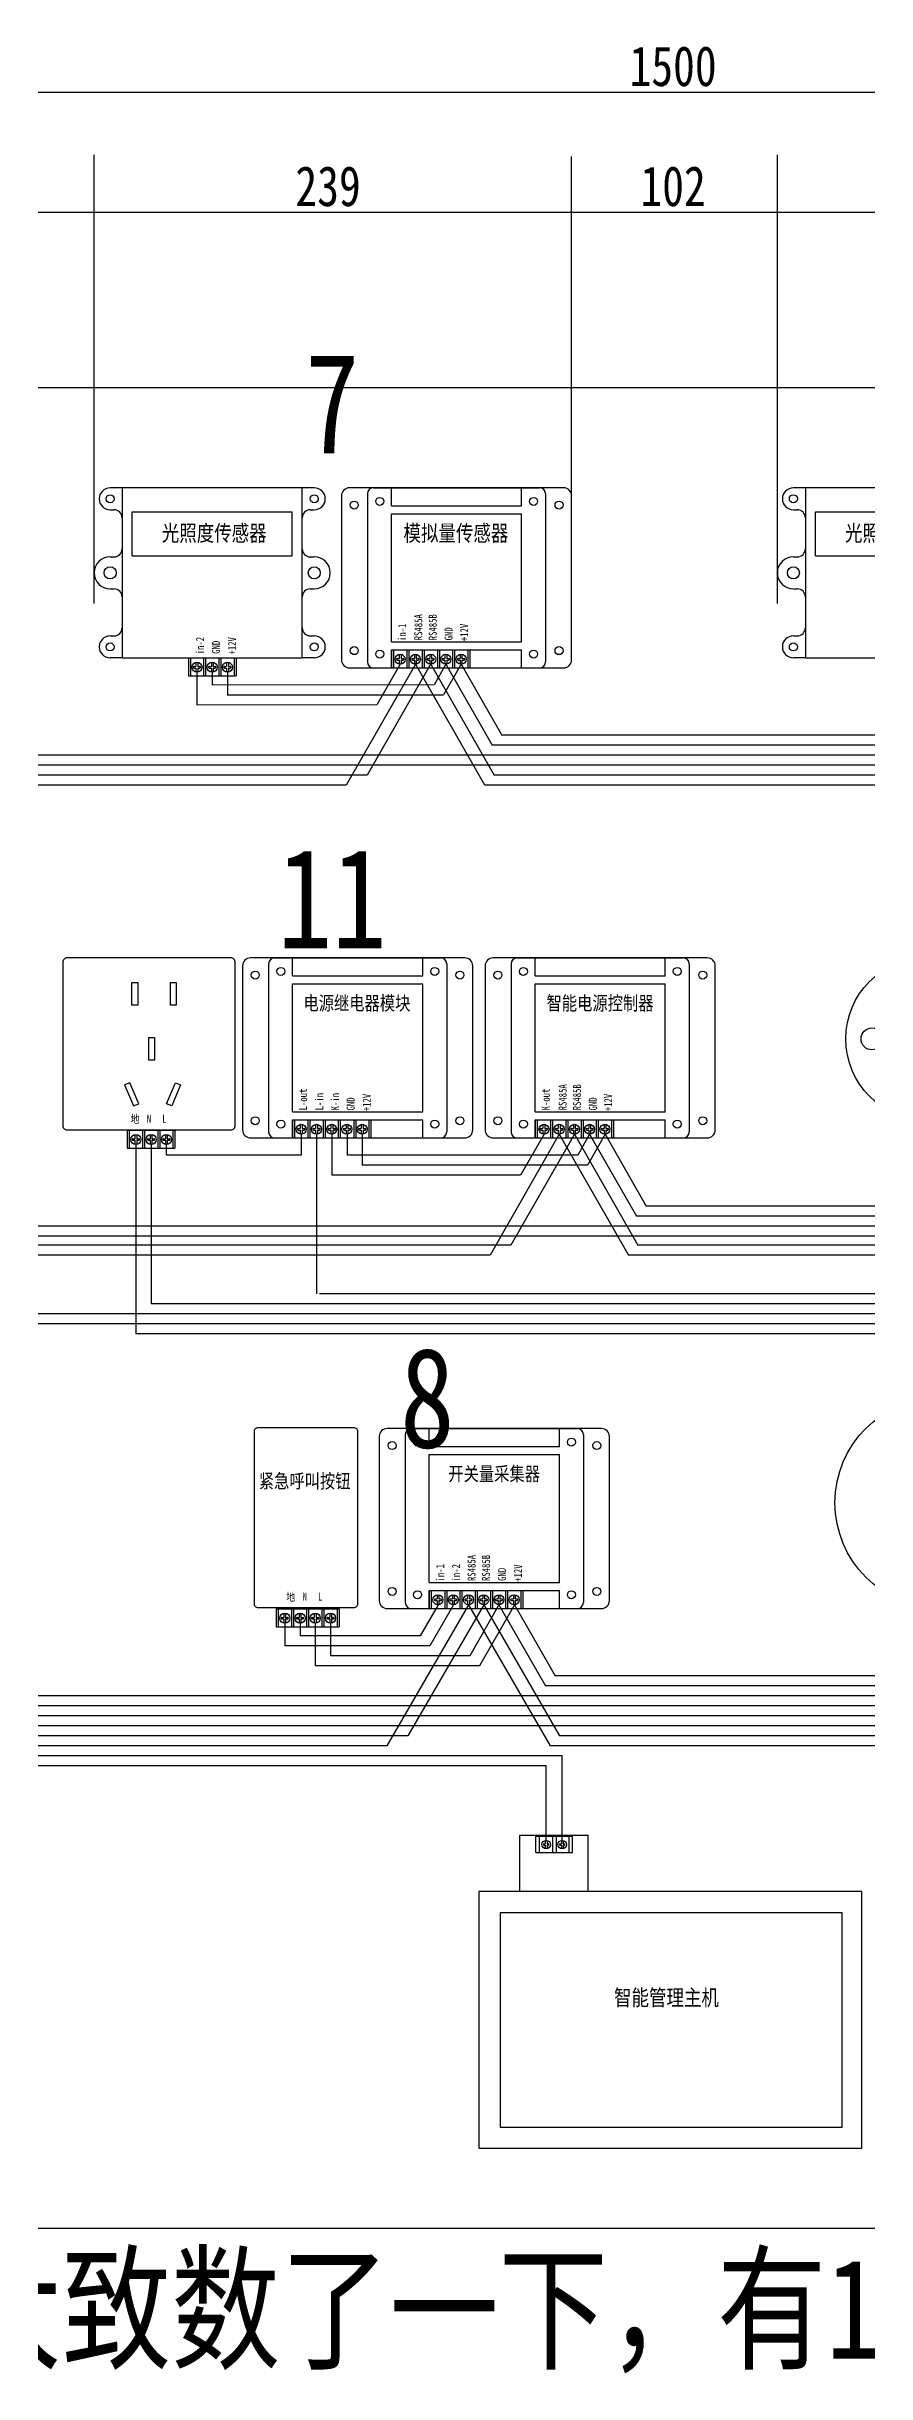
# Model space of a CAD drawing. Extents: x 1266371 to 1373991, y 308041 to 309598.
# Drawn here: x 1267220 to 1267629, y 308041 to 309205 of the extents above; entities that cross this region are included whole.
import ezdxf
from ezdxf.enums import TextEntityAlignment as Align

# ---------------------------------------------------------------- set-up
doc = ezdxf.new("R2010")
doc.units = 0
doc.header["$LTSCALE"] = 1000
doc.header["$MEASUREMENT"] = 0
doc.layers.get('0').update_dxf_attribs({"linetype": 'CONTINUOUS'})
doc.styles.add('-宋体', font='', dxfattribs={"width": 0.8})
doc.styles.get('-宋体').set_extended_font_data('SimSun')

msp = doc.modelspace()

# ---------------------------------------------------------------- linework, layer by layer
at = {"color": 1}
for p, q in [((1266784.7, 309181.9), (1268284.7, 309181.9)), ((1267243.5, 308926.2), (1267243.5, 309150.5)), ((1267584.9, 308926.2), (1267584.9, 309150.5)), ((1267482.1, 308980.1), (1267482.1, 309149.7)), ((1266784.7, 309121.9), (1268284.7, 309121.9)), ((1267404.1, 308895.9), (1267369.5, 308835.5)), ((1267412, 308896.4), (1267380, 308840.5)), ((1267396.4, 308895.9), (1267384.8, 308875.6)), ((1267404.1, 308895.9), (1267438.6, 308835.6)), ((1267411.4, 308896.4), (1267443.4, 308840.5)), ((1267419.3, 308895.9), (1267413.4, 308885.6)), ((1267426.9, 308895.9), (1267418.1, 308880.6)), ((1267419.3, 308895.9), (1267442.4, 308855.5)), ((1267426.9, 308895.9), (1267447.2, 308860.5)), ((1267294.9, 308892.5), (1267294.9, 308875.5)), ((1267302.5, 308892.5), (1267302.5, 308885.5)), ((1267413.4, 308885.6), (1267302.5, 308885.5)), ((1267310.1, 308892.5), (1267310.1, 308880.5)), ((1267384.8, 308875.6), (1267294.9, 308875.5)), ((1267418.1, 308880.5), (1267310.1, 308880.5)), ((1268181.5, 308860.5), (1267447.2, 308860.5)), ((1268162.3, 308850.5), (1267118.4, 308850.5)), ((1268172, 308855.5), (1267442.4, 308855.5)), ((1267380, 308840.5), (1267108.9, 308840.5)), ((1268153, 308845.5), (1267113.6, 308845.5)), ((1267721.4, 308840.5), (1267443.4, 308840.5)), ((1267369.5, 308835.5), (1267104.2, 308835.5)), ((1267710.9, 308835.5), (1267438.7, 308835.5)), ((1267279.6, 308650.5), (1267279.6, 308655.8)), ((1267347, 308650.5), (1267279.6, 308650.5)), ((1267347, 308660.9), (1267347, 308650.5)), ((1267362.2, 308660.9), (1267362.2, 308640.5)), ((1267369.9, 308660.9), (1267369.9, 308650.5)), ((1267485.2, 308650.5), (1267369.9, 308650.5)), ((1267377.5, 308660.9), (1267377.5, 308645.5)), ((1267475.9, 308660.9), (1267441.4, 308600.5)), ((1267483.5, 308660.9), (1267451.8, 308605.5)), ((1267468.3, 308660.9), (1267456.6, 308640.5)), ((1267475.9, 308660.9), (1267510.5, 308600.5)), ((1267483.5, 308660.9), (1267515.2, 308605.5)), ((1267491.1, 308660.9), (1267485.2, 308650.5)), ((1267498.8, 308660.9), (1267490, 308645.5)), ((1267491.1, 308660.9), (1267514.5, 308620)), ((1267498.8, 308660.9), (1267519.3, 308625)), ((1267456.6, 308640.5), (1267362.2, 308640.5)), ((1267490, 308645.5), (1267377.5, 308645.5)), ((1268143.5, 308615), (1267119.6, 308615)), ((1268153.1, 308620), (1267514.5, 308620)), ((1268162.6, 308625), (1267519.3, 308625)), ((1267451.8, 308605.5), (1267109.8, 308605.5)), ((1268134.1, 308610), (1267114.9, 308610)), ((1267756.4, 308605.5), (1267515.2, 308605.5)), ((1267441.4, 308600.5), (1267105, 308600.5)), ((1267745.9, 308600.5), (1267510.5, 308600.5)), ((1267430.6, 308425.6), (1267389.8, 308355.1)), ((1267438.2, 308425.6), (1267400.3, 308360.1)), ((1267415.4, 308425.6), (1267406.5, 308410.1)), ((1267423, 308425.6), (1267411.2, 308405.1)), ((1267430.6, 308425.6), (1267471.4, 308355.1)), ((1267445.8, 308425.6), (1267431.2, 308400.1)), ((1267453.5, 308425.6), (1267436, 308395.1)), ((1267438.2, 308425.6), (1267476.1, 308360.1)), ((1267445.8, 308425.6), (1267469.1, 308385.1)), ((1267453.5, 308425.6), (1267473.8, 308390.1)), ((1267338.8, 308416.5), (1267338.8, 308405.1)), ((1267346.4, 308416.5), (1267346.4, 308410.1)), ((1267406.5, 308410.1), (1267346.4, 308410.1)), ((1267354, 308416.5), (1267354, 308395.1)), ((1267361.6, 308416.5), (1267361.6, 308400.1)), ((1267411.2, 308405.1), (1267338.8, 308405.1)), ((1267436, 308395.1), (1267354, 308395.1)), ((1267431.2, 308400.1), (1267361.6, 308400.1)), ((1268153.1, 308385.1), (1267469.1, 308385.1)), ((1268162.5, 308390.1), (1267473.8, 308390.1)), ((1268134.2, 308375.1), (1267206.7, 308375.1)), ((1268143.6, 308380.1), (1267211.5, 308380.1)), ((1268115.1, 308365.1), (1267083.8, 308365.1)), ((1268124.5, 308370.1), (1267088.5, 308370.1)), ((1267400.3, 308360.1), (1267164.6, 308360.1)), ((1267742.2, 308360.1), (1267476.1, 308360.1)), ((1267477.4, 308350.1), (1267126.3, 308350.1)), ((1267389.8, 308355.1), (1267159.8, 308355.1)), ((1267731.7, 308355.1), (1267471.4, 308355.1)), ((1267477.4, 308308), (1267477.4, 308350.1)), ((1267469.4, 308345.1), (1267118.6, 308345.1)), ((1267469.4, 308308), (1267469.4, 308345.1))]:
    msp.add_line(p, q, dxfattribs=at)
for p, q in [((1267257.5, 308984.1), (1267251.5, 308984.1)), ((1267353.5, 308984.1), (1267347.5, 308984.1)), ((1267380.1, 308981.1), (1267380.1, 308928.6)), ((1267383.1, 308984.1), (1267466.1, 308984.1)), ((1267392.1, 308975.1), (1267392.1, 308984.1)), ((1267457.1, 308975.1), (1267457.1, 308984.1)), ((1267469.1, 308981.1), (1267469.1, 308922.1)), ((1267598.9, 308984.1), (1267592.9, 308984.1)), ((1267251.5, 308973.1), (1267253.5, 308973.1)), ((1267262.5, 308972.1), (1267342.5, 308972.1)), ((1267262.5, 308950.1), (1267262.5, 308972.1)), ((1267342.5, 308950.1), (1267342.5, 308972.1)), ((1267351.5, 308973.1), (1267353.5, 308973.1)), ((1267392.1, 308975.1), (1267457.1, 308975.1)), ((1267392.1, 308907.1), (1267392.1, 308971.1)), ((1267392.1, 308971.1), (1267457.1, 308971.1)), ((1267457.1, 308907.1), (1267457.1, 308971.1)), ((1267592.9, 308973.1), (1267594.9, 308973.1)), ((1267603.9, 308972.1), (1267683.9, 308972.1)), ((1267603.9, 308950.1), (1267603.9, 308972.1)), ((1267380.1, 308956.1), (1267380.1, 308897.1)), ((1267469.1, 308955.7), (1267469.1, 308897.1)), ((1267251.5, 308949.6), (1267253.5, 308949.6)), ((1267262.5, 308950.1), (1267342.5, 308950.1)), ((1267351.5, 308949.6), (1267353.5, 308949.6)), ((1267592.9, 308949.6), (1267594.9, 308949.6)), ((1267603.9, 308950.1), (1267683.9, 308950.1)), ((1267251.5, 308933.6), (1267253.5, 308933.6)), ((1267351.5, 308933.6), (1267353.5, 308933.6)), ((1267592.9, 308933.6), (1267594.9, 308933.6)), ((1267251.5, 308910.1), (1267253.5, 308910.1)), ((1267351.5, 308910.1), (1267353.5, 308910.1)), ((1267392.1, 308907.1), (1267457.1, 308907.1)), ((1267592.9, 308910.1), (1267594.9, 308910.1)), ((1267257.5, 308899.1), (1267251.5, 308899.1)), ((1267290.6, 308899.1), (1267314.4, 308899.1)), ((1267290.6, 308899.1), (1267290.6, 308890.1)), ((1267291.6, 308899.1), (1267291.6, 308890.1)), ((1267293.4, 308894.8), (1267294.4, 308894.8)), ((1267293.4, 308894), (1267294.4, 308894)), ((1267294.4, 308896.8), (1267294.4, 308894.8)), ((1267294.4, 308894), (1267294.4, 308891.9)), ((1267295.3, 308896.9), (1267295.3, 308894.8)), ((1267295.3, 308894.8), (1267296.3, 308894.8)), ((1267295.3, 308894), (1267295.3, 308891.9)), ((1267295.3, 308894), (1267296.4, 308894)), ((1267298.2, 308899.1), (1267298.2, 308890.1)), ((1267299.2, 308899.1), (1267299.2, 308890.1)), ((1267301, 308894.8), (1267302.1, 308894.8)), ((1267301, 308894), (1267302.1, 308894)), ((1267302.1, 308896.8), (1267302.1, 308894.8)), ((1267302.1, 308894), (1267302.1, 308891.9)), ((1267303, 308896.9), (1267303, 308894.8)), ((1267303, 308894.8), (1267304, 308894.8)), ((1267303, 308894), (1267303, 308891.9)), ((1267303, 308894), (1267304, 308894)), ((1267305.8, 308899.1), (1267305.8, 308890.1)), ((1267306.8, 308899.1), (1267306.8, 308890.1)), ((1267308.7, 308894.8), (1267309.7, 308894.8)), ((1267308.7, 308894), (1267309.7, 308894)), ((1267309.7, 308896.8), (1267309.7, 308894.8)), ((1267309.7, 308894), (1267309.7, 308891.9)), ((1267310.6, 308896.9), (1267310.6, 308894.8)), ((1267310.6, 308894.8), (1267311.6, 308894.8)), ((1267310.6, 308894), (1267310.6, 308891.9)), ((1267310.6, 308894), (1267311.6, 308894)), ((1267313.4, 308899.1), (1267313.4, 308890.1)), ((1267314.4, 308899.1), (1267314.4, 308890.1)), ((1267353.5, 308899.1), (1267347.4, 308899.1)), ((1267383.1, 308894.1), (1267466.1, 308894.1)), ((1267392.1, 308894.1), (1267392.1, 308903.1)), ((1267392.1, 308903.1), (1267457.1, 308903.1)), ((1267392.1, 308903.1), (1267431.2, 308903.1)), ((1267392.1, 308903.1), (1267392.1, 308894.1)), ((1267392.1, 308894.1), (1267431.2, 308894.1)), ((1267393.1, 308903.1), (1267393.1, 308894.1)), ((1267394.9, 308898.8), (1267396, 308898.8)), ((1267394.9, 308898), (1267396, 308898)), ((1267396, 308900.9), (1267396, 308898.8)), ((1267396, 308898), (1267396, 308895.9)), ((1267396.9, 308900.9), (1267396.9, 308898.8)), ((1267396.9, 308898.8), (1267397.9, 308898.8)), ((1267396.9, 308898), (1267396.9, 308895.9)), ((1267396.9, 308898), (1267397.9, 308898)), ((1267399.7, 308903.1), (1267399.7, 308894.1)), ((1267400.7, 308903.1), (1267400.7, 308894.1)), ((1267402.6, 308898.8), (1267403.6, 308898.8)), ((1267402.6, 308898), (1267403.6, 308898)), ((1267403.6, 308900.9), (1267403.6, 308898.8)), ((1267403.6, 308898), (1267403.6, 308895.9)), ((1267404.5, 308900.9), (1267404.5, 308898.8)), ((1267404.5, 308898.8), (1267405.5, 308898.8)), ((1267404.5, 308898), (1267404.5, 308895.9)), ((1267404.5, 308898), (1267405.5, 308898)), ((1267407.4, 308903.1), (1267407.4, 308894.1)), ((1267408.4, 308903.1), (1267408.4, 308894.1)), ((1267410.2, 308898.8), (1267411.2, 308898.8)), ((1267410.2, 308898), (1267411.2, 308898)), ((1267411.2, 308900.9), (1267411.2, 308898.8)), ((1267411.2, 308898), (1267411.2, 308895.9)), ((1267412.1, 308900.9), (1267412.1, 308898.8)), ((1267412.1, 308898.8), (1267413.1, 308898.8)), ((1267412.1, 308898), (1267412.1, 308895.9)), ((1267412.1, 308898), (1267413.1, 308898)), ((1267415, 308903.1), (1267415, 308894.1)), ((1267416, 308903.1), (1267416, 308894.1)), ((1267417.8, 308898.8), (1267418.8, 308898.8)), ((1267417.8, 308898), (1267418.8, 308898)), ((1267418.8, 308900.9), (1267418.8, 308898.8)), ((1267418.8, 308898), (1267418.8, 308895.9)), ((1267419.7, 308900.9), (1267419.7, 308898.8)), ((1267419.7, 308898.8), (1267420.7, 308898.8)), ((1267419.7, 308898), (1267419.7, 308895.9)), ((1267419.7, 308898), (1267420.8, 308898)), ((1267422.6, 308903.1), (1267422.6, 308894.1)), ((1267423.6, 308903.1), (1267423.6, 308894.1)), ((1267425.4, 308898.8), (1267426.4, 308898.8)), ((1267425.4, 308898), (1267426.4, 308898)), ((1267426.4, 308900.9), (1267426.4, 308898.8)), ((1267426.4, 308898), (1267426.4, 308895.9)), ((1267427.3, 308900.9), (1267427.3, 308898.8)), ((1267427.3, 308898.8), (1267428.4, 308898.8)), ((1267427.3, 308898), (1267427.3, 308895.9)), ((1267427.3, 308898), (1267428.4, 308898)), ((1267430.2, 308903.1), (1267430.2, 308894.1)), ((1267431.2, 308903.1), (1267431.2, 308894.1)), ((1267457.1, 308894.1), (1267457.1, 308903.1)), ((1267598.9, 308899.1), (1267592.9, 308899.1)), ((1267290.6, 308890.1), (1267314.4, 308890.1)), ((1267330.7, 308746.1), (1267330.7, 308693.6)), ((1267333.7, 308749.1), (1267416.7, 308749.1)), ((1267342.7, 308740.1), (1267342.7, 308749.1)), ((1267407.7, 308740.1), (1267407.7, 308749.1)), ((1267419.7, 308746.1), (1267419.7, 308687.1)), ((1267451.9, 308746.1), (1267451.9, 308693.6)), ((1267454.9, 308749.1), (1267537.9, 308749.1)), ((1267463.9, 308740.1), (1267463.9, 308749.1)), ((1267528.9, 308740.1), (1267528.9, 308749.1)), ((1267540.9, 308746.1), (1267540.9, 308687.1)), ((1267342.7, 308740.1), (1267407.7, 308740.1)), ((1267342.7, 308672.1), (1267342.7, 308736.1)), ((1267342.7, 308736.1), (1267407.7, 308736.1)), ((1267407.7, 308672.1), (1267407.7, 308736.1)), ((1267463.9, 308740.1), (1267528.9, 308740.1)), ((1267463.9, 308672.1), (1267463.9, 308736.1)), ((1267463.9, 308736.1), (1267528.9, 308736.1)), ((1267528.9, 308672.1), (1267528.9, 308736.1)), ((1267330.7, 308721.1), (1267330.7, 308662.1)), ((1267419.7, 308720.7), (1267419.7, 308662.1)), ((1267451.9, 308721.1), (1267451.9, 308662.1)), ((1267540.9, 308720.7), (1267540.9, 308662.1)), ((1267260, 308663), (1267283.9, 308663)), ((1267260, 308663), (1267260, 308654)), ((1267261, 308663), (1267261, 308654)), ((1267267.7, 308663), (1267267.7, 308654)), ((1267268.7, 308663), (1267268.7, 308654)), ((1267275.3, 308663), (1267275.3, 308654)), ((1267276.3, 308663), (1267276.3, 308654)), ((1267282.9, 308663), (1267282.9, 308654)), ((1267283.9, 308663), (1267283.9, 308654)), ((1267342.7, 308672.1), (1267407.7, 308672.1)), ((1267342.7, 308659.1), (1267342.7, 308668.1)), ((1267342.7, 308668.1), (1267407.7, 308668.1)), ((1267342.7, 308668.1), (1267381.8, 308668.1)), ((1267342.7, 308668.1), (1267342.7, 308659.1)), ((1267343.7, 308668.1), (1267343.7, 308659.1)), ((1267345.5, 308663.8), (1267346.5, 308663.8)), ((1267345.5, 308663), (1267346.5, 308663)), ((1267346.5, 308665.9), (1267346.5, 308663.8)), ((1267346.5, 308663), (1267346.5, 308660.9)), ((1267347.4, 308665.9), (1267347.4, 308663.8)), ((1267347.4, 308663.8), (1267348.4, 308663.8)), ((1267347.4, 308663), (1267347.4, 308660.9)), ((1267347.4, 308663), (1267348.5, 308663)), ((1267350.3, 308668.1), (1267350.3, 308659.1)), ((1267351.3, 308668.1), (1267351.3, 308659.1)), ((1267353.1, 308663.8), (1267354.2, 308663.8)), ((1267353.1, 308663), (1267354.2, 308663)), ((1267354.2, 308665.9), (1267354.2, 308663.8)), ((1267354.2, 308663), (1267354.2, 308660.9)), ((1267355.1, 308665.9), (1267355.1, 308663.8)), ((1267355.1, 308663.8), (1267356.1, 308663.8)), ((1267355.1, 308663), (1267355.1, 308660.9)), ((1267355.1, 308663), (1267356.1, 308663)), ((1267357.9, 308668.1), (1267357.9, 308659.1)), ((1267358.9, 308668.1), (1267358.9, 308659.1)), ((1267360.8, 308663.8), (1267361.8, 308663.8)), ((1267360.8, 308663), (1267361.8, 308663)), ((1267361.8, 308665.9), (1267361.8, 308663.8)), ((1267361.8, 308663), (1267361.8, 308660.9)), ((1267362.7, 308665.9), (1267362.7, 308663.8)), ((1267362.7, 308663.8), (1267363.7, 308663.8)), ((1267362.7, 308663), (1267362.7, 308660.9)), ((1267362.7, 308663), (1267363.7, 308663)), ((1267365.5, 308668.1), (1267365.5, 308659.1)), ((1267366.5, 308668.1), (1267366.5, 308659.1)), ((1267368.4, 308663.8), (1267369.4, 308663.8)), ((1267368.4, 308663), (1267369.4, 308663)), ((1267369.4, 308665.9), (1267369.4, 308663.8)), ((1267369.4, 308663), (1267369.4, 308660.9)), ((1267370.3, 308665.9), (1267370.3, 308663.8)), ((1267370.3, 308663.8), (1267371.3, 308663.8)), ((1267370.3, 308663), (1267370.3, 308660.9)), ((1267370.3, 308663), (1267371.3, 308663)), ((1267373.2, 308668.1), (1267373.2, 308659.1)), ((1267374.2, 308668.1), (1267374.2, 308659.1)), ((1267376, 308663.8), (1267377, 308663.8)), ((1267376, 308663), (1267377, 308663)), ((1267377, 308665.9), (1267377, 308663.8)), ((1267377, 308663), (1267377, 308660.9)), ((1267377.9, 308665.9), (1267377.9, 308663.8)), ((1267377.9, 308663.8), (1267378.9, 308663.8)), ((1267377.9, 308663), (1267377.9, 308660.9)), ((1267377.9, 308663), (1267378.9, 308663)), ((1267380.8, 308668.1), (1267380.8, 308659.1)), ((1267381.8, 308668.1), (1267381.8, 308659.1)), ((1267407.7, 308659.1), (1267407.7, 308668.1)), ((1267463.9, 308672.1), (1267528.9, 308672.1)), ((1267463.9, 308659.1), (1267463.9, 308668.1)), ((1267463.9, 308668.1), (1267528.9, 308668.1)), ((1267463.9, 308668.1), (1267503, 308668.1)), ((1267463.9, 308668.1), (1267463.9, 308659.1)), ((1267464.9, 308668.1), (1267464.9, 308659.1)), ((1267466.8, 308663.8), (1267467.8, 308663.8)), ((1267466.8, 308663), (1267467.8, 308663)), ((1267467.8, 308665.9), (1267467.8, 308663.8)), ((1267467.8, 308663), (1267467.8, 308660.9)), ((1267468.7, 308665.9), (1267468.7, 308663.8)), ((1267468.7, 308663.8), (1267469.7, 308663.8)), ((1267468.7, 308663), (1267468.7, 308660.9)), ((1267468.7, 308663), (1267469.7, 308663)), ((1267471.6, 308668.1), (1267471.6, 308659.1)), ((1267472.6, 308668.1), (1267472.6, 308659.1)), ((1267474.4, 308663.8), (1267475.4, 308663.8)), ((1267474.4, 308663), (1267475.4, 308663)), ((1267475.4, 308665.9), (1267475.4, 308663.8)), ((1267475.4, 308663), (1267475.4, 308660.9)), ((1267476.3, 308665.9), (1267476.3, 308663.8)), ((1267476.3, 308663.8), (1267477.3, 308663.8)), ((1267476.3, 308663), (1267476.3, 308660.9)), ((1267476.3, 308663), (1267477.3, 308663)), ((1267479.2, 308668.1), (1267479.2, 308659.1)), ((1267480.2, 308668.1), (1267480.2, 308659.1)), ((1267482, 308663.8), (1267483, 308663.8)), ((1267482, 308663), (1267483, 308663)), ((1267483, 308665.9), (1267483, 308663.8)), ((1267483, 308663), (1267483, 308660.9)), ((1267483.9, 308665.9), (1267483.9, 308663.8)), ((1267483.9, 308663.8), (1267485, 308663.8)), ((1267483.9, 308663), (1267483.9, 308660.9)), ((1267483.9, 308663), (1267485, 308663)), ((1267486.8, 308668.1), (1267486.8, 308659.1)), ((1267487.8, 308668.1), (1267487.8, 308659.1)), ((1267489.6, 308663.8), (1267490.7, 308663.8)), ((1267489.6, 308663), (1267490.7, 308663)), ((1267490.7, 308665.9), (1267490.7, 308663.8)), ((1267490.7, 308663), (1267490.7, 308660.9)), ((1267491.6, 308665.9), (1267491.6, 308663.8)), ((1267491.6, 308663.8), (1267492.6, 308663.8)), ((1267491.6, 308663), (1267491.6, 308660.9)), ((1267491.6, 308663), (1267492.6, 308663)), ((1267494.4, 308668.1), (1267494.4, 308659.1)), ((1267495.4, 308668.1), (1267495.4, 308659.1)), ((1267497.3, 308663.8), (1267498.3, 308663.8)), ((1267497.3, 308663), (1267498.3, 308663)), ((1267498.3, 308665.9), (1267498.3, 308663.8)), ((1267498.3, 308663), (1267498.3, 308660.9)), ((1267499.2, 308665.9), (1267499.2, 308663.8)), ((1267499.2, 308663.8), (1267500.2, 308663.8)), ((1267499.2, 308663), (1267499.2, 308660.9)), ((1267499.2, 308663), (1267500.2, 308663)), ((1267502, 308668.1), (1267502, 308659.1)), ((1267503, 308668.1), (1267503, 308659.1)), ((1267528.9, 308659.1), (1267528.9, 308668.1)), ((1267260, 308654), (1267283.9, 308654)), ((1267262.9, 308658.7), (1267263.9, 308658.7)), ((1267262.9, 308657.9), (1267263.9, 308657.9)), ((1267263.9, 308660.8), (1267263.9, 308658.7)), ((1267263.9, 308657.9), (1267263.9, 308655.8)), ((1267264.4, 308655.8), (1267264.4, 308561.1)), ((1267264.8, 308660.8), (1267264.8, 308658.7)), ((1267264.8, 308658.7), (1267265.8, 308658.7)), ((1267264.8, 308657.9), (1267264.8, 308655.8)), ((1267264.8, 308657.9), (1267265.8, 308657.9)), ((1267270.5, 308658.7), (1267271.5, 308658.7)), ((1267270.5, 308657.9), (1267271.5, 308657.9)), ((1267271.5, 308660.8), (1267271.5, 308658.7)), ((1267271.5, 308657.9), (1267271.5, 308655.8)), ((1267272, 308655.8), (1267272, 308576.1)), ((1267272.4, 308660.8), (1267272.4, 308658.7)), ((1267272.4, 308658.7), (1267273.4, 308658.7)), ((1267272.4, 308657.9), (1267272.4, 308655.8)), ((1267272.4, 308657.9), (1267273.4, 308657.9)), ((1267278.1, 308658.7), (1267279.1, 308658.7)), ((1267278.1, 308657.9), (1267279.1, 308657.9)), ((1267279.1, 308660.8), (1267279.1, 308658.7)), ((1267279.1, 308657.9), (1267279.1, 308655.8)), ((1267280, 308660.8), (1267280, 308658.7)), ((1267280, 308658.7), (1267281.1, 308658.7)), ((1267280, 308657.9), (1267280, 308655.8)), ((1267280, 308657.9), (1267281.1, 308657.9)), ((1267333.7, 308659.1), (1267416.7, 308659.1)), ((1267342.7, 308659.1), (1267381.8, 308659.1)), ((1267354.6, 308660.9), (1267354.6, 308581.1)), ((1267454.9, 308659.1), (1267537.9, 308659.1)), ((1267463.9, 308659.1), (1267503, 308659.1)), ((1267897.9, 308581.1), (1267356.1, 308581.1)), ((1267884.8, 308571.1), (1266941.7, 308571.1)), ((1267891.6, 308576.1), (1267272, 308576.1)), ((1267878.5, 308566.1), (1266934.1, 308566.1)), ((1267868.5, 308561.1), (1267264.4, 308561.1)), ((1267399, 308510.8), (1267399, 308458.4)), ((1267402, 308513.8), (1267485, 308513.8)), ((1267411, 308504.8), (1267411, 308513.8)), ((1267476, 308504.8), (1267476, 308513.8)), ((1267488, 308510.8), (1267488, 308451.8)), ((1267411, 308504.8), (1267476, 308504.8)), ((1267411, 308436.8), (1267411, 308500.8)), ((1267411, 308500.8), (1267476, 308500.8)), ((1267476, 308436.8), (1267476, 308500.8)), ((1267399, 308485.9), (1267399, 308426.8)), ((1267488, 308485.4), (1267488, 308426.8)), ((1267411, 308436.8), (1267476, 308436.8)), ((1267411, 308423.8), (1267411, 308432.8)), ((1267411, 308432.8), (1267476, 308432.8)), ((1267411, 308432.8), (1267457.8, 308432.8)), ((1267411, 308432.8), (1267411, 308423.8)), ((1267411, 308432.8), (1267457.8, 308432.8)), ((1267411, 308432.8), (1267411, 308423.8)), ((1267412, 308432.8), (1267412, 308423.8)), ((1267412, 308432.8), (1267412, 308423.8)), ((1267414.9, 308430.6), (1267414.9, 308428.6)), ((1267414.9, 308430.6), (1267414.9, 308428.6)), ((1267415.8, 308430.6), (1267415.8, 308428.6)), ((1267415.8, 308430.6), (1267415.8, 308428.6)), ((1267418.7, 308432.8), (1267418.7, 308423.8)), ((1267418.7, 308432.8), (1267418.7, 308423.8)), ((1267419.7, 308432.8), (1267419.7, 308423.8)), ((1267419.7, 308432.8), (1267419.7, 308423.8)), ((1267422.5, 308430.6), (1267422.5, 308428.6)), ((1267422.5, 308430.6), (1267422.5, 308428.6)), ((1267423.4, 308430.6), (1267423.4, 308428.6)), ((1267423.4, 308430.6), (1267423.4, 308428.6)), ((1267426.3, 308432.8), (1267426.3, 308423.8)), ((1267426.3, 308432.8), (1267426.3, 308423.8)), ((1267427.3, 308432.8), (1267427.3, 308423.8)), ((1267427.3, 308432.8), (1267427.3, 308423.8)), ((1267430.1, 308430.6), (1267430.1, 308428.6)), ((1267430.1, 308430.6), (1267430.1, 308428.6)), ((1267431, 308430.6), (1267431, 308428.6)), ((1267431, 308430.6), (1267431, 308428.6)), ((1267433.9, 308432.8), (1267433.9, 308423.8)), ((1267433.9, 308432.8), (1267433.9, 308423.8)), ((1267434.9, 308432.8), (1267434.9, 308423.8)), ((1267434.9, 308432.8), (1267434.9, 308423.8)), ((1267437.8, 308430.6), (1267437.8, 308428.6)), ((1267437.8, 308430.6), (1267437.8, 308428.6)), ((1267438.6, 308430.6), (1267438.6, 308428.6)), ((1267438.6, 308430.6), (1267438.6, 308428.6)), ((1267441.5, 308432.8), (1267441.5, 308423.8)), ((1267441.5, 308432.8), (1267441.5, 308423.8)), ((1267442.5, 308432.8), (1267442.5, 308423.8)), ((1267442.5, 308432.8), (1267442.5, 308423.8)), ((1267445.4, 308430.6), (1267445.4, 308428.6)), ((1267445.4, 308430.6), (1267445.4, 308428.6)), ((1267446.3, 308430.6), (1267446.3, 308428.6)), ((1267446.3, 308430.6), (1267446.3, 308428.6)), ((1267449.1, 308432.8), (1267449.1, 308423.8)), ((1267449.1, 308432.8), (1267449.1, 308423.8)), ((1267450.1, 308432.8), (1267450.1, 308423.8)), ((1267450.1, 308432.8), (1267450.1, 308423.8)), ((1267453, 308430.6), (1267453, 308428.6)), ((1267453, 308430.6), (1267453, 308428.6)), ((1267453.9, 308430.6), (1267453.9, 308428.6)), ((1267453.9, 308430.6), (1267453.9, 308428.6)), ((1267456.8, 308432.8), (1267456.8, 308423.8)), ((1267456.8, 308432.8), (1267456.8, 308423.8)), ((1267457.8, 308432.8), (1267457.8, 308423.8)), ((1267457.8, 308432.8), (1267457.8, 308423.8)), ((1267476, 308423.8), (1267476, 308432.8)), ((1267334.4, 308423.7), (1267365.9, 308423.7)), ((1267334.4, 308423.7), (1267334.4, 308414.7)), ((1267335.4, 308423.7), (1267335.4, 308414.7)), ((1267337.3, 308419.4), (1267338.3, 308419.4)), ((1267337.3, 308418.7), (1267338.3, 308418.7)), ((1267338.3, 308421.5), (1267338.3, 308419.4)), ((1267338.3, 308418.7), (1267338.3, 308416.6)), ((1267339.2, 308421.5), (1267339.2, 308419.4)), ((1267339.2, 308419.4), (1267340.2, 308419.4)), ((1267339.2, 308418.7), (1267339.2, 308416.6)), ((1267339.2, 308418.7), (1267340.2, 308418.7)), ((1267342.1, 308423.7), (1267342.1, 308414.7)), ((1267343.1, 308423.7), (1267343.1, 308414.7)), ((1267344.9, 308419.4), (1267345.9, 308419.4)), ((1267344.9, 308418.7), (1267345.9, 308418.7)), ((1267345.9, 308421.5), (1267345.9, 308419.4)), ((1267345.9, 308418.7), (1267345.9, 308416.6)), ((1267346.8, 308421.5), (1267346.8, 308419.4)), ((1267346.8, 308419.4), (1267347.8, 308419.4)), ((1267346.8, 308418.7), (1267346.8, 308416.6)), ((1267346.8, 308418.7), (1267347.9, 308418.7)), ((1267349.7, 308423.7), (1267349.7, 308414.7)), ((1267350.7, 308423.7), (1267350.7, 308414.7)), ((1267352.5, 308419.4), (1267353.5, 308419.4)), ((1267352.5, 308418.7), (1267353.5, 308418.7)), ((1267353.5, 308421.5), (1267353.5, 308419.4)), ((1267353.5, 308418.7), (1267353.5, 308416.6)), ((1267354.4, 308421.5), (1267354.4, 308419.4)), ((1267354.4, 308419.4), (1267355.5, 308419.4)), ((1267354.4, 308418.7), (1267354.4, 308416.6)), ((1267354.4, 308418.7), (1267355.5, 308418.7)), ((1267357.3, 308423.7), (1267357.3, 308414.7)), ((1267358.3, 308423.7), (1267358.3, 308414.7)), ((1267360.1, 308419.4), (1267361.2, 308419.4)), ((1267360.1, 308418.7), (1267361.2, 308418.7)), ((1267361.2, 308421.5), (1267361.2, 308419.4)), ((1267361.2, 308418.7), (1267361.2, 308416.6)), ((1267362.1, 308421.5), (1267362.1, 308419.4)), ((1267362.1, 308419.4), (1267363.1, 308419.4)), ((1267362.1, 308418.7), (1267362.1, 308416.6)), ((1267362.1, 308418.7), (1267363.1, 308418.7)), ((1267364.9, 308423.7), (1267364.9, 308414.7)), ((1267365.9, 308423.7), (1267365.9, 308414.7)), ((1267402, 308423.8), (1267485, 308423.8)), ((1267411, 308423.8), (1267457.8, 308423.8)), ((1267411, 308423.8), (1267457.8, 308423.8)), ((1267413.9, 308428.6), (1267414.9, 308428.6)), ((1267413.9, 308428.6), (1267414.9, 308428.6)), ((1267413.9, 308427.8), (1267414.9, 308427.8)), ((1267413.9, 308427.8), (1267414.9, 308427.8)), ((1267414.9, 308427.8), (1267414.9, 308425.7)), ((1267414.9, 308427.8), (1267414.9, 308425.7)), ((1267415.8, 308428.6), (1267416.8, 308428.6)), ((1267415.8, 308428.6), (1267416.8, 308428.6)), ((1267415.8, 308427.8), (1267415.8, 308425.7)), ((1267415.8, 308427.8), (1267416.8, 308427.8)), ((1267415.8, 308427.8), (1267415.8, 308425.7)), ((1267415.8, 308427.8), (1267416.8, 308427.8)), ((1267421.5, 308428.6), (1267422.5, 308428.6)), ((1267421.5, 308428.6), (1267422.5, 308428.6)), ((1267421.5, 308427.8), (1267422.5, 308427.8)), ((1267421.5, 308427.8), (1267422.5, 308427.8)), ((1267422.5, 308427.8), (1267422.5, 308425.7)), ((1267422.5, 308427.8), (1267422.5, 308425.7)), ((1267423.4, 308428.6), (1267424.4, 308428.6)), ((1267423.4, 308428.6), (1267424.4, 308428.6)), ((1267423.4, 308427.8), (1267423.4, 308425.7)), ((1267423.4, 308427.8), (1267424.4, 308427.8)), ((1267423.4, 308427.8), (1267423.4, 308425.7)), ((1267423.4, 308427.8), (1267424.4, 308427.8)), ((1267429.1, 308428.6), (1267430.1, 308428.6)), ((1267429.1, 308428.6), (1267430.1, 308428.6)), ((1267429.1, 308427.8), (1267430.1, 308427.8)), ((1267429.1, 308427.8), (1267430.1, 308427.8)), ((1267430.1, 308427.8), (1267430.1, 308425.7)), ((1267430.1, 308427.8), (1267430.1, 308425.7)), ((1267431, 308428.6), (1267432, 308428.6)), ((1267431, 308428.6), (1267432, 308428.6)), ((1267431, 308427.8), (1267431, 308425.7)), ((1267431, 308427.8), (1267432.1, 308427.8)), ((1267431, 308427.8), (1267431, 308425.7)), ((1267431, 308427.8), (1267432.1, 308427.8)), ((1267436.7, 308428.6), (1267437.8, 308428.6)), ((1267436.7, 308428.6), (1267437.8, 308428.6)), ((1267436.7, 308427.8), (1267437.8, 308427.8)), ((1267436.7, 308427.8), (1267437.8, 308427.8)), ((1267437.8, 308427.8), (1267437.8, 308425.7)), ((1267437.8, 308427.8), (1267437.8, 308425.7)), ((1267438.6, 308428.6), (1267439.7, 308428.6)), ((1267438.6, 308428.6), (1267439.7, 308428.6)), ((1267438.6, 308427.8), (1267438.6, 308425.7)), ((1267438.6, 308427.8), (1267439.7, 308427.8)), ((1267438.6, 308427.8), (1267438.6, 308425.7)), ((1267438.6, 308427.8), (1267439.7, 308427.8)), ((1267444.4, 308428.6), (1267445.4, 308428.6)), ((1267444.4, 308428.6), (1267445.4, 308428.6)), ((1267444.4, 308427.8), (1267445.4, 308427.8)), ((1267444.4, 308427.8), (1267445.4, 308427.8)), ((1267445.4, 308427.8), (1267445.4, 308425.7)), ((1267445.4, 308427.8), (1267445.4, 308425.7)), ((1267446.3, 308428.6), (1267447.3, 308428.6)), ((1267446.3, 308428.6), (1267447.3, 308428.6)), ((1267446.3, 308427.8), (1267446.3, 308425.7)), ((1267446.3, 308427.8), (1267447.3, 308427.8)), ((1267446.3, 308427.8), (1267446.3, 308425.7)), ((1267446.3, 308427.8), (1267447.3, 308427.8)), ((1267452, 308428.6), (1267453, 308428.6)), ((1267452, 308428.6), (1267453, 308428.6)), ((1267452, 308427.8), (1267453, 308427.8)), ((1267452, 308427.8), (1267453, 308427.8)), ((1267453, 308427.8), (1267453, 308425.7)), ((1267453, 308427.8), (1267453, 308425.7)), ((1267453.9, 308428.6), (1267454.9, 308428.6)), ((1267453.9, 308428.6), (1267454.9, 308428.6)), ((1267453.9, 308427.8), (1267453.9, 308425.7)), ((1267453.9, 308427.8), (1267454.9, 308427.8)), ((1267453.9, 308427.8), (1267453.9, 308425.7)), ((1267453.9, 308427.8), (1267454.9, 308427.8)), ((1267334.4, 308414.7), (1267365.9, 308414.7)), ((1267464.2, 308310), (1267482.6, 308310)), ((1267464.2, 308301.8), (1267464.2, 308310)), ((1267464.2, 308301.8), (1267482.6, 308301.8)), ((1267466, 308301.8), (1267466, 308310)), ((1267468.4, 308306.2), (1267468.9, 308306.2)), ((1267468.4, 308305.5), (1267468.9, 308305.5)), ((1267468.9, 308307.9), (1267468.9, 308306.2)), ((1267468.9, 308305.5), (1267468.9, 308303.8)), ((1267469.8, 308307.9), (1267469.8, 308306.2)), ((1267469.8, 308306.2), (1267470.3, 308306.2)), ((1267469.8, 308305.5), (1267469.8, 308303.8)), ((1267469.8, 308305.5), (1267470.4, 308305.5)), ((1267472.7, 308301.8), (1267472.7, 308310)), ((1267474.5, 308301.8), (1267474.5, 308310)), ((1267476.5, 308306.2), (1267477, 308306.2)), ((1267476.5, 308305.5), (1267477, 308305.5)), ((1267477, 308307.9), (1267477, 308306.2)), ((1267477, 308305.5), (1267477, 308303.8)), ((1267477.9, 308307.9), (1267477.9, 308306.2)), ((1267477.9, 308306.2), (1267478.4, 308306.2)), ((1267477.9, 308305.5), (1267477.9, 308303.8)), ((1267477.9, 308305.5), (1267478.4, 308305.5)), ((1267480.8, 308301.8), (1267480.8, 308310)), ((1267482.6, 308301.8), (1267482.6, 308310))]:
    msp.add_line(p, q)
for points in [[(1266784.7, 308114.1), (1268284.7, 308114.1), (1268284.7, 309034.1), (1266784.7, 309034.1)], [(1267257.5, 308899.1), (1267347.5, 308899.1), (1267347.5, 308984.1), (1267257.5, 308984.1)], [(1267598.9, 308899.1), (1267688.9, 308899.1), (1267688.9, 308984.1), (1267598.9, 308984.1)], [(1267262.4, 308736.8), (1267265.3, 308736.8), (1267265.3, 308725.4), (1267262.4, 308725.4)], [(1267281.6, 308736.8), (1267284.5, 308736.8), (1267284.5, 308725.4), (1267281.6, 308725.4)], [(1267270.8, 308709.3), (1267273.7, 308709.3), (1267273.7, 308697.9), (1267270.8, 308697.9)], [(1267261.4, 308686.7), (1267258.7, 308685.6), (1267263.2, 308675.1), (1267265.8, 308676.2)], [(1267284.1, 308686.7), (1267286.7, 308685.6), (1267282.3, 308675.1), (1267279.6, 308676.2)], [(1267456, 308282.5), (1267490.3, 308282.5), (1267490.3, 308310.3), (1267456, 308310.3)], [(1267435.7, 308154.1), (1267627.1, 308154.1), (1267627.1, 308282.4), (1267435.7, 308282.4)]]:
    msp.add_lwpolyline(points, close=True)
for points in [[(1267371.1, 308894.1), (1267478.1, 308894.1, 0.414214), (1267482.1, 308898.1), (1267482.1, 308980.1, 0.414214), (1267478.1, 308984.1), (1267371.1, 308984.1, 0.414214), (1267367.1, 308980.1), (1267367.1, 308898.1, 0.414214)], [(1267229.9, 308663.1), (1267311.9, 308663.1, 0.414214), (1267313.9, 308665.1), (1267313.9, 308747.1, 0.414214), (1267311.9, 308749.1), (1267229.9, 308749.1, 0.414214), (1267227.9, 308747.1), (1267227.9, 308665.1, 0.414214)], [(1267321.7, 308659.1), (1267428.7, 308659.1, 0.414214), (1267432.7, 308663.1), (1267432.7, 308745.1, 0.414214), (1267428.7, 308749.1), (1267321.7, 308749.1, 0.414214), (1267317.7, 308745.1), (1267317.7, 308663.1, 0.414214)], [(1267442.9, 308659.1), (1267549.9, 308659.1, 0.414214), (1267553.9, 308663.1), (1267553.9, 308745.1, 0.414214), (1267549.9, 308749.1), (1267442.9, 308749.1, 0.414214), (1267438.9, 308745.1), (1267438.9, 308663.1, 0.414214)], [(1267325.4, 308424.3), (1267373.3, 308424.3, 0.414214), (1267375.3, 308426.3), (1267375.3, 308512.2, 0.414214), (1267373.3, 308514.2), (1267325.4, 308514.2, 0.414214), (1267323.4, 308512.2), (1267323.4, 308426.3, 0.414214)], [(1267390, 308423.8), (1267497, 308423.8, 0.414214), (1267501, 308427.8), (1267501, 308509.8, 0.414214), (1267497, 308513.8), (1267390, 308513.8, 0.414214), (1267386, 308509.8), (1267386, 308427.8, 0.414214)]]:
    msp.add_lwpolyline(points, format="xyb", close=True)
msp.add_lwpolyline([(1267446.6, 308271.8), (1267617.1, 308271.8), (1267617.1, 308164.4), (1267446.6, 308164.4)], close=True, dxfattribs=at)
for centre, radius in [((1267251.5, 308978.6), 2), ((1267353.5, 308978.6), 2), ((1267373.5, 308975.5), 2), ((1267386.2, 308977.3), 2), ((1267463.1, 308977.3), 2), ((1267475.8, 308975.5), 2), ((1267592.9, 308978.6), 2), ((1267251.5, 308941.6), 3), ((1267353.5, 308941.6), 3), ((1267592.9, 308941.6), 3), ((1267251.5, 308904.6), 2), ((1267353.5, 308904.6), 2), ((1267592.9, 308904.6), 2), ((1267294.9, 308894.4), 2.51), ((1267302.5, 308894.4), 2.51), ((1267310.1, 308894.4), 2.51), ((1267373.5, 308902.7), 2), ((1267386.2, 308901), 2), ((1267396.4, 308898.4), 2.51), ((1267404, 308898.4), 2.51), ((1267411.7, 308898.4), 2.51), ((1267419.3, 308898.4), 2.51), ((1267426.9, 308898.4), 2.51), ((1267463.1, 308901), 2), ((1267475.8, 308902.7), 2), ((1267336.8, 308742.3), 2), ((1267413.7, 308742.3), 2), ((1267458, 308742.3), 2), ((1267534.9, 308742.3), 2), ((1267324, 308740.5), 2), ((1267426.3, 308740.5), 2), ((1267445.3, 308740.5), 2), ((1267547.6, 308740.5), 2), ((1267324, 308667.7), 2), ((1267336.8, 308666), 2), ((1267347, 308663.4), 2.51), ((1267354.6, 308663.4), 2.51), ((1267362.2, 308663.4), 2.51), ((1267369.8, 308663.4), 2.51), ((1267377.5, 308663.4), 2.51), ((1267413.7, 308666), 2), ((1267426.3, 308667.7), 2), ((1267445.3, 308667.7), 2), ((1267458, 308666), 2), ((1267468.3, 308663.4), 2.51), ((1267475.9, 308663.4), 2.51), ((1267483.5, 308663.4), 2.51), ((1267491.1, 308663.4), 2.51), ((1267498.7, 308663.4), 2.51), ((1267534.9, 308666), 2), ((1267547.6, 308667.7), 2), ((1267264.4, 308658.3), 2.51), ((1267272, 308658.3), 2.51), ((1267279.6, 308658.3), 2.51), ((1267666.2, 308476.7), 52.5), ((1267392.4, 308505.3), 2), ((1267405.1, 308507), 2), ((1267482, 308507), 2), ((1267494.7, 308505.3), 2), ((1267392.4, 308432.4), 2), ((1267405.1, 308430.7), 2), ((1267415.3, 308428.2), 2.51), ((1267415.3, 308428.2), 2.51), ((1267423, 308428.2), 2.51), ((1267423, 308428.2), 2.51), ((1267430.6, 308428.2), 2.51), ((1267430.6, 308428.2), 2.51), ((1267438.2, 308428.2), 2.51), ((1267438.2, 308428.2), 2.51), ((1267445.8, 308428.2), 2.51), ((1267445.8, 308428.2), 2.51), ((1267453.4, 308428.2), 2.51), ((1267453.4, 308428.2), 2.51), ((1267482, 308430.7), 2), ((1267494.7, 308432.4), 2), ((1267338.8, 308419), 2.51), ((1267346.4, 308419), 2.51), ((1267354, 308419), 2.51), ((1267361.6, 308419), 2.51), ((1267469.4, 308305.8), 2.13), ((1267477.4, 308305.8), 2.13)]:
    msp.add_circle(centre, radius)
at = {"color": 7}
for centre, radius in [((1267659.6, 308708.6), 40.5), ((1267632.2, 308708.6), 5.49)]:
    msp.add_circle(centre, radius, dxfattribs=at)
for centre, radius, start, end in [((1267251.5, 308978.6), 5.5, 90, 270), ((1267353.5, 308978.6), 5.5, 270, 90), ((1267383.1, 308981.1), 3, 90, 180), ((1267466.1, 308981.1), 3, 0, 90), ((1267592.9, 308978.6), 5.5, 90, 270), ((1267253.5, 308969.1), 4, 0, 90), ((1267351.5, 308969.1), 4, 90, 180), ((1267594.9, 308969.1), 4, 0, 90), ((1267253.5, 308953.6), 4, 270, 0), ((1267351.5, 308953.6), 4, 180, 270), ((1267594.9, 308953.6), 4, 270, 0), ((1267251.5, 308941.6), 8, 90, 270), ((1267353.5, 308941.6), 8, 270, 90), ((1267592.9, 308941.6), 8, 90, 270), ((1267253.5, 308929.6), 4, 0, 90), ((1267351.5, 308929.6), 4, 90, 180), ((1267594.9, 308929.6), 4, 0, 90), ((1267251.5, 308904.6), 5.5, 90, 270), ((1267253.5, 308914.1), 4, 270, 0), ((1267351.5, 308914.1), 4, 180, 270), ((1267353.5, 308904.6), 5.5, 270, 90), ((1267592.9, 308904.6), 5.5, 90, 270), ((1267594.9, 308914.1), 4, 270, 0), ((1267293.4, 308894.4), 0.388, 88.0266, 271.7737), ((1267296.4, 308894.4), 0.388, 268.2263, 91.9734), ((1267301, 308894.4), 0.388, 88.0266, 271.7737), ((1267304, 308894.4), 0.388, 268.2263, 91.9734), ((1267308.6, 308894.4), 0.388, 88.0266, 271.7737), ((1267311.6, 308894.4), 0.388, 268.2263, 91.9734), ((1267383.1, 308897.1), 3, 180, 270), ((1267394.9, 308898.4), 0.388, 88.0266, 271.7737), ((1267397.9, 308898.4), 0.388, 268.2263, 91.9734), ((1267402.6, 308898.4), 0.388, 88.0266, 271.7737), ((1267405.5, 308898.4), 0.388, 268.2263, 91.9734), ((1267410.2, 308898.4), 0.388, 88.0266, 271.7737), ((1267413.1, 308898.4), 0.388, 268.2263, 91.9734), ((1267417.8, 308898.4), 0.388, 88.0266, 271.7737), ((1267420.8, 308898.4), 0.388, 268.2263, 91.9734), ((1267425.4, 308898.4), 0.388, 88.0266, 271.7737), ((1267428.4, 308898.4), 0.388, 268.2263, 91.9734), ((1267466.1, 308897.1), 3, 270, 0), ((1267333.7, 308746.1), 3, 90, 180), ((1267416.7, 308746.1), 3, 0, 90), ((1267454.9, 308746.1), 3, 90, 180), ((1267537.9, 308746.1), 3, 0, 90), ((1267333.7, 308662.1), 3, 180, 270), ((1267345.5, 308663.4), 0.388, 88.0266, 271.7737), ((1267348.5, 308663.4), 0.388, 268.2263, 91.9734), ((1267353.1, 308663.4), 0.388, 88.0266, 271.7737), ((1267356.1, 308663.4), 0.388, 268.2263, 91.9734), ((1267360.7, 308663.4), 0.388, 88.0266, 271.7737), ((1267363.7, 308663.4), 0.388, 268.2263, 91.9734), ((1267368.4, 308663.4), 0.388, 88.0266, 271.7737), ((1267371.3, 308663.4), 0.388, 268.2263, 91.9734), ((1267376, 308663.4), 0.388, 88.0266, 271.7737), ((1267378.9, 308663.4), 0.388, 268.2263, 91.9734), ((1267416.7, 308662.1), 3, 270, 0), ((1267454.9, 308662.1), 3, 180, 270), ((1267466.8, 308663.4), 0.388, 88.0266, 271.7737), ((1267469.7, 308663.4), 0.388, 268.2263, 91.9734), ((1267474.4, 308663.4), 0.388, 88.0266, 271.7737), ((1267477.3, 308663.4), 0.388, 268.2263, 91.9734), ((1267482, 308663.4), 0.388, 88.0266, 271.7737), ((1267485, 308663.4), 0.388, 268.2263, 91.9734), ((1267489.6, 308663.4), 0.388, 88.0266, 271.7737), ((1267492.6, 308663.4), 0.388, 268.2263, 91.9734), ((1267497.2, 308663.4), 0.388, 88.0266, 271.7737), ((1267500.2, 308663.4), 0.388, 268.2263, 91.9734), ((1267537.9, 308662.1), 3, 270, 0), ((1267262.9, 308658.3), 0.388, 88.0266, 271.7737), ((1267265.8, 308658.3), 0.388, 268.2263, 91.9734), ((1267270.5, 308658.3), 0.388, 88.0266, 271.7737), ((1267273.4, 308658.3), 0.388, 268.2263, 91.9734), ((1267278.1, 308658.3), 0.388, 88.0266, 271.7737), ((1267281.1, 308658.3), 0.388, 268.2263, 91.9734), ((1267402, 308510.8), 3, 90, 180), ((1267485, 308510.8), 3, 0, 90), ((1267337.3, 308419), 0.388, 88.0266, 271.7737), ((1267340.2, 308419), 0.388, 268.2263, 91.9734), ((1267344.9, 308419), 0.388, 88.0266, 271.7737), ((1267347.8, 308419), 0.388, 268.2263, 91.9734), ((1267352.5, 308419), 0.388, 88.0266, 271.7737), ((1267355.5, 308419), 0.388, 268.2263, 91.9734), ((1267360.1, 308419), 0.388, 88.0266, 271.7737), ((1267363.1, 308419), 0.388, 268.2263, 91.9734), ((1267402, 308426.8), 3, 180, 270), ((1267413.9, 308428.2), 0.388, 88.0266, 271.7737), ((1267413.9, 308428.2), 0.388, 88.0266, 271.7737), ((1267416.8, 308428.2), 0.388, 268.2263, 91.9734), ((1267416.8, 308428.2), 0.388, 268.2263, 91.9734), ((1267421.5, 308428.2), 0.388, 88.0266, 271.7737), ((1267421.5, 308428.2), 0.388, 88.0266, 271.7737), ((1267424.4, 308428.2), 0.388, 268.2263, 91.9734), ((1267424.4, 308428.2), 0.388, 268.2263, 91.9734), ((1267429.1, 308428.2), 0.388, 88.0266, 271.7737), ((1267429.1, 308428.2), 0.388, 88.0266, 271.7737), ((1267432.1, 308428.2), 0.388, 268.2263, 91.9734), ((1267432.1, 308428.2), 0.388, 268.2263, 91.9734), ((1267436.7, 308428.2), 0.388, 88.0266, 271.7737), ((1267436.7, 308428.2), 0.388, 88.0266, 271.7737), ((1267439.7, 308428.2), 0.388, 268.2263, 91.9734), ((1267439.7, 308428.2), 0.388, 268.2263, 91.9734), ((1267444.3, 308428.2), 0.388, 88.0266, 271.7737), ((1267444.3, 308428.2), 0.388, 88.0266, 271.7737), ((1267447.3, 308428.2), 0.388, 268.2263, 91.9734), ((1267447.3, 308428.2), 0.388, 268.2263, 91.9734), ((1267452, 308428.2), 0.388, 88.0266, 271.7737), ((1267452, 308428.2), 0.388, 88.0266, 271.7737), ((1267454.9, 308428.2), 0.388, 268.2263, 91.9734), ((1267454.9, 308428.2), 0.388, 268.2263, 91.9734), ((1267485, 308426.8), 3, 270, 0), ((1267468.4, 308305.9), 0.388, 88.0266, 271.7737), ((1267470.4, 308305.9), 0.388, 268.2263, 91.9734), ((1267476.4, 308305.9), 0.388, 88.0266, 271.7737), ((1267478.4, 308305.9), 0.388, 268.2263, 91.9734)]:
    msp.add_arc(centre, radius, start, end)

# ---------------------------------------------------------------- texts
at = {"style": '-宋体', "width": 0.8}
for s, height, p in [('1500', 20, (1267532.8, 309194.8)), ('239', 20, (1267360.4, 309134.8)), ('102', 20, (1267532.8, 309134.8)), ('7', 50, (1267362.4, 309026.4)), ('光照度传感器', 8, (1267303.5, 308961.6)), ('模拟量传感器', 8, (1267424.3, 308961.6)), ('光照度传感器', 8, (1267644.9, 308961.6)), ('11', 50, (1267362.4, 308778.8)), ('电源继电器模块', 7, (1267374.8, 308726.6)), ('智能电源控制器', 7, (1267496.3, 308726.6)), ('地', 4, (1267263.9, 308668.7)), ('N', 4, (1267270.9, 308668.7)), ('L', 4, (1267278.6, 308668.7)), ('8', 50, (1267410, 308528.8)), ('紧急呼叫按钮', 7, (1267348.7, 308487.7)), ('开关量采集器', 7, (1267443.4, 308491.3)), ('地', 4, (1267341.7, 308429.8)), ('N', 4, (1267348.8, 308429.8)), ('L', 4, (1267356.5, 308429.8)), ('智能管理主机', 8, (1267529.5, 308229.5)), ('大致数了一下，有130多条导线', 50, (1267541, 308073.8))]:
    msp.add_text(s, height=height, dxfattribs=at).set_placement(p, align=Align.MIDDLE)
for s, p in [('RS485A', (1267405.5, 308914.4)), ('RS485B', (1267412.7, 308914.4)), ('in-2', (1267296.3, 308905.2)), ('GND', (1267304.4, 308904.4)), ('+12V', (1267312.4, 308905.1)), ('in-1', (1267397.3, 308911.9)), ('GND', (1267420.6, 308911.1)), ('+12V', (1267428.4, 308911.8)), ('RS485A', (1267477.6, 308679.4)), ('RS485B', (1267484.8, 308679.4)), ('L-out', (1267347.9, 308678.3)), ('L-in', (1267355.9, 308677.2)), ('K-in', (1267363.8, 308677.2)), ('GND', (1267371.7, 308676.1)), ('+12V', (1267379.7, 308676.8)), ('K-out', (1267469.2, 308678.3)), ('GND', (1267492.7, 308676.1)), ('+12V', (1267500.3, 308676.8)), ('in-1', (1267416.3, 308441.7)), ('in-2', (1267424.2, 308441.7)), ('RS485A', (1267432.1, 308444.1)), ('RS485B', (1267439.3, 308444.1)), ('GND', (1267447.3, 308440.9)), ('+12V', (1267455.3, 308441.5))]:
    msp.add_text(s, height=4, rotation=90, dxfattribs=at).set_placement(p, align=Align.MIDDLE)

doc.saveas('drawing.dxf')
